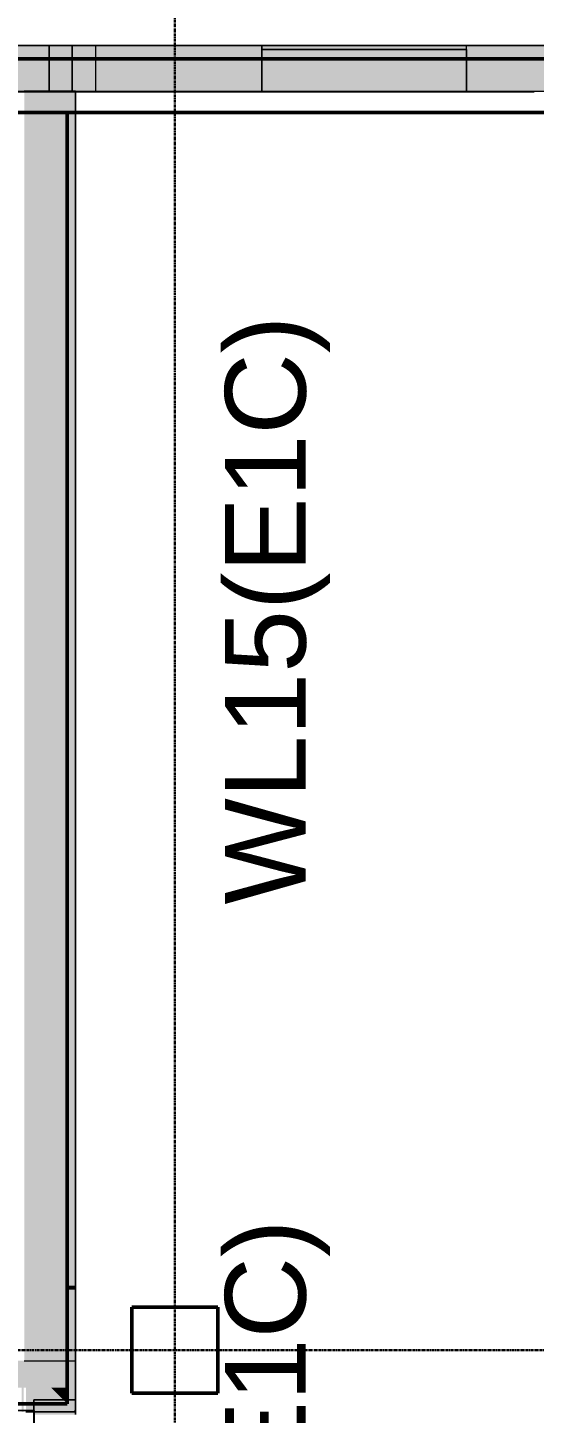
# Model space of a CAD drawing. Header units: inches. Extents: x -4126 to -1814, y 9773 to 12338.
# Drawn here: x -2527.7 to -2433.5, y 11835.4 to 12093 of the extents above; entities that cross this region are included whole.
import ezdxf

# ---------------------------------------------------------------- set-up
doc = ezdxf.new("R2010")
doc.units = ezdxf.units.IN
doc.header["$MEASUREMENT"] = 0
doc.linetypes.add('Grid Line 1_2_', pattern=[0.875, 0.5, -0.125, 0.125, -0.125])
for name, color, linetype, lineweight in [('A-WALL', 113, 'Continuous', 13), ('I-WALL', 2, 'Continuous', 13), ('S-COLS', 52, 'Continuous', 9), ('S-FNDN', 32, 'Continuous', 13), ('S-GRID', 1, 'Continuous', 9)]:
    doc.layers.add(name, color=color, linetype=linetype, lineweight=lineweight)
doc.layers.add('LOAD_HATCH', color=8, linetype='Continuous')
doc.layers.add('loads', color=1, linetype='Continuous')
doc.styles.add('Arial', font='Arial.ttf', dxfattribs={"height": 18})

# ---------------------------------------------------------------- blocks, each defined once
blk = doc.blocks.new('CTR - 1st Phase - Shell_rvt-1-FRAMING PLAN - 1ST FLOOR')
at = {"layer": 'A-WALL', "lineweight": 5, "transparency": 33554585}
h = blk.add_hatch(color=13, dxfattribs=at)
h.paths.add_polyline_path([(-2641.24, 12087.19), (-2640.32, 12087.19), (-2640.32, 12089.69), (-2641.24, 12089.69)], flags=0)
h.paths.add_polyline_path([(-2519.41, 12087.19), (-2519.41, 12089.69), (-2632.32, 12089.69), (-2632.32, 12087.19), (-2586.24, 12087.19)], flags=0)
h = blk.add_hatch(color=13, dxfattribs=at)
h.paths.add_polyline_path([(-2138.91, 12087.19), (-2105.45, 12087.19), (-2105.45, 12089.69), (-2138.91, 12089.69), (-2138.91, 12087.59)], flags=0)
h.paths.add_polyline_path([(-2484.14, 12087.19), (-2484.14, 12089.69), (-2519.41, 12089.69), (-2519.41, 12087.19)], flags=0)
h.paths.add_polyline_path([(-2176.94, 12087.19), (-2176.94, 12089.69), (-2273.31, 12089.69), (-2273.31, 12087.19), (-2181.03, 12087.19)], flags=0)
h.paths.add_polyline_path([(-2446.11, 12087.19), (-2407.34, 12087.19), (-2407.34, 12089.69), (-2446.11, 12089.69)], flags=0)
h.paths.add_polyline_path([(-2369.31, 12087.19), (-2348.79, 12087.19), (-2348.79, 12089.69), (-2369.31, 12089.69)], flags=0)
h.paths.add_polyline_path([(-2312.66, 12087.19), (-2311.34, 12087.19), (-2311.34, 12089.69), (-2312.66, 12089.69)], flags=0)
for points in [[(-2446.11, 12087.19), (-2446.11, 12089.69), (-2484.14, 12089.69), (-2484.14, 12087.19), (-2451.17, 12087.19)], [(-2632.32, 12081.06), (-2528.32, 12081.06), (-2528.32, 12081.19), (-2519.41, 12081.19), (-2519.41, 12087.19), (-2641.24, 12087.19), (-2641.24, 12081.69), (-2632.32, 12081.69)], [(-2481.34, 12081.19), (-2446.11, 12081.19), (-2446.11, 12087.19), (-2484.14, 12087.19), (-2484.14, 12081.19), (-2481.38, 12081.19)], [(-2519.41, 12081.06), (-2518.82, 12081.06), (-2518.82, 12081.19), (-2519.41, 12081.19)], [(-2481.42, 12081.06), (-2480.96, 12081.06), (-2480.96, 12081.19), (-2481.8, 12081.19), (-2481.8, 12081.06)]]:
    blk.add_hatch(color=13, dxfattribs=at).paths.add_polyline_path(points, flags=0)
h = blk.add_hatch(color=13, dxfattribs=at)
h.paths.add_polyline_path([(-2138.91, 12081.06), (-2105.45, 12081.06), (-2105.45, 12087.19), (-2138.91, 12087.19), (-2138.91, 12082.68)], flags=0)
h.paths.add_polyline_path([(-2185.32, 12081.06), (-2185.32, 12082.68), (-2176.94, 12082.68), (-2176.94, 12087.19), (-2273.31, 12087.19), (-2273.31, 12081.19), (-2194.09, 12081.19), (-2194.09, 12081.06)], flags=0)
h.paths.add_polyline_path([(-2433.5, 12081.19), (-2407.34, 12081.19), (-2407.34, 12087.19), (-2446.11, 12087.19), (-2446.11, 12081.19), (-2433.54, 12081.19)], flags=0)
h.paths.add_polyline_path([(-2519.41, 12081.19), (-2484.14, 12081.19), (-2484.14, 12087.19), (-2519.41, 12087.19), (-2519.41, 12084.16)], flags=0)
h.paths.add_polyline_path([(-2349.87, 12081.19), (-2348.79, 12081.19), (-2348.79, 12087.19), (-2369.31, 12087.19), (-2369.31, 12081.19), (-2351.26, 12081.19)], flags=0)
h.paths.add_polyline_path([(-2312.66, 12081.19), (-2311.34, 12081.19), (-2311.34, 12087.19), (-2312.66, 12087.19), (-2312.66, 12085.26)], flags=0)
h = blk.add_hatch(color=13, dxfattribs=at)
h.paths.add_polyline_path([(-2348.79, 12081.06), (-2348.79, 12081.19), (-2369.31, 12081.19), (-2369.31, 12081.06), (-2349.87, 12081.06)], flags=0)
h.paths.add_polyline_path([(-2484.14, 12081.06), (-2484.14, 12081.19), (-2518.82, 12081.19), (-2518.82, 12081.06)], flags=0)
h.paths.add_polyline_path([(-2194.5, 12081.06), (-2194.5, 12081.19), (-2194.93, 12081.19), (-2194.93, 12081.06)], flags=0)
h.paths.add_polyline_path([(-2446.11, 12081.06), (-2434.74, 12081.06), (-2434.74, 12081.19), (-2446.11, 12081.19)], flags=0)
h.paths.add_polyline_path([(-2195.33, 12081.06), (-2195.33, 12081.19), (-2240.73, 12081.19), (-2240.73, 12081.06)], flags=0)
h.paths.add_polyline_path([(-2434.34, 12081.06), (-2433.91, 12081.06), (-2433.91, 12081.19), (-2434.34, 12081.19)], flags=0)
h.paths.add_polyline_path([(-2241.12, 12081.06), (-2241.12, 12081.19), (-2241.55, 12081.19), (-2241.55, 12081.06)], flags=0)
h.paths.add_polyline_path([(-2433.08, 12081.06), (-2432.65, 12081.06), (-2432.65, 12081.19), (-2433.08, 12081.19)], flags=0)
h.paths.add_polyline_path([(-2242.39, 12081.06), (-2242.39, 12081.19), (-2242.82, 12081.19), (-2242.82, 12081.06)], flags=0)
h.paths.add_polyline_path([(-2432.26, 12081.06), (-2407.34, 12081.06), (-2407.34, 12081.19), (-2432.26, 12081.19)], flags=0)
h.paths.add_polyline_path([(-2243.21, 12081.06), (-2243.21, 12081.19), (-2273.31, 12081.19), (-2273.31, 12081.06)], flags=0)
h.paths.add_polyline_path([(-2312.66, 12081.06), (-2311.34, 12081.1), (-2311.34, 12081.19), (-2312.66, 12081.19)], flags=0)
h = blk.add_hatch(color=13, dxfattribs=at)
h.paths.add_polyline_path([(-2480.96, 12081.06), (-2480.53, 12081.06), (-2480.53, 12081.19), (-2480.96, 12081.19)], flags=0)
h.paths.add_polyline_path([(-2484.14, 12081.06), (-2482.62, 12081.06), (-2482.62, 12081.19), (-2484.14, 12081.19)], flags=0)
h.paths.add_polyline_path([(-2446.11, 12081.06), (-2446.11, 12081.19), (-2480.14, 12081.19), (-2480.14, 12081.06), (-2451.17, 12081.06)], flags=0)
h.paths.add_polyline_path([(-2481.8, 12081.06), (-2481.8, 12081.19), (-2482.23, 12081.19), (-2482.23, 12081.06)], flags=0)
h = blk.add_hatch(color=13, dxfattribs=at)
h.paths.add_polyline_path([(-2480.14, 12081.06), (-2480.14, 12081.19), (-2480.53, 12081.19), (-2480.53, 12081.06)], flags=0)
h.paths.add_polyline_path([(-2482.62, 12081.06), (-2482.23, 12081.06), (-2482.23, 12081.19), (-2482.62, 12081.19)], flags=0)
h = blk.add_hatch(color=13, dxfattribs=at)
h.paths.add_polyline_path([(-2243.21, 12081.06), (-2242.82, 12081.06), (-2242.82, 12081.19), (-2243.21, 12081.19)], flags=0)
h.paths.add_polyline_path([(-2240.73, 12081.06), (-2240.73, 12081.19), (-2241.12, 12081.19), (-2241.12, 12081.06)], flags=0)
h.paths.add_polyline_path([(-2434.74, 12081.06), (-2434.34, 12081.06), (-2434.34, 12081.19), (-2434.74, 12081.19)], flags=0)
h.paths.add_polyline_path([(-2194.93, 12081.06), (-2194.93, 12081.19), (-2195.33, 12081.19), (-2195.33, 12081.06)], flags=0)
h.paths.add_polyline_path([(-2432.65, 12081.06), (-2432.26, 12081.06), (-2432.26, 12081.19), (-2432.65, 12081.19)], flags=0)
h = blk.add_hatch(color=13, dxfattribs=at)
h.paths.add_polyline_path([(-2194.5, 12081.06), (-2194.09, 12081.06), (-2194.13, 12081.19), (-2194.5, 12081.19)], flags=0)
h.paths.add_polyline_path([(-2433.5, 12081.06), (-2433.08, 12081.06), (-2433.08, 12081.19), (-2433.91, 12081.19), (-2433.91, 12081.06), (-2433.54, 12081.06)], flags=0)
h.paths.add_polyline_path([(-2241.93, 12081.06), (-2241.55, 12081.06), (-2241.55, 12081.19), (-2242.39, 12081.19), (-2242.39, 12081.06), (-2241.97, 12081.06)], flags=0)
at = {"layer": 'A-WALL', "color": 253}
for p, q in [((-2519.41, 12089.69), (-2632.32, 12089.69)), ((-2348.79, 12089.69), (-2519.41, 12089.69)), ((-2519.41, 12089.69), (-2519.41, 12087.19)), ((-2482.62, 12081.06), (-2482.23, 12081.06)), ((-2482.23, 12081.06), (-2482.62, 12081.06)), ((-2481.8, 12081.06), (-2481.42, 12081.06)), ((-2481.42, 12081.06), (-2481.8, 12081.06)), ((-2481.34, 12081.06), (-2480.96, 12081.06)), ((-2480.96, 12081.06), (-2481.34, 12081.06)), ((-2480.53, 12081.06), (-2480.14, 12081.06)), ((-2480.14, 12081.06), (-2480.53, 12081.06)), ((-2434.34, 12081.06), (-2434.74, 12081.06)), ((-2433.54, 12081.06), (-2433.91, 12081.06))]:
    blk.add_line(p, q, dxfattribs=at)
at = {"layer": 'A-WALL', "color": 33}
for p, q in [((-2632.32, 12089.69), (-2523.72, 12089.69)), ((-2523.72, 12088.94), (-2523.72, 12089.69)), ((-2523.72, 12089.69), (-2523.72, 12087.19)), ((-2523.72, 12089.69), (-2519.41, 12089.69)), ((-2523.72, 12087.19), (-2523.72, 12088.94)), ((-2519.41, 12087.19), (-2519.41, 12089.69)), ((-2519.41, 12089.69), (-2515.1, 12089.69)), ((-2515.1, 12089.69), (-2484.14, 12089.69)), ((-2515.1, 12089.69), (-2515.1, 12087.19)), ((-2515.1, 12089.69), (-2515.1, 12087.19)), ((-2484.14, 12089.69), (-2446.11, 12089.69)), ((-2446.11, 12089.69), (-2484.14, 12089.69)), ((-2484.14, 12089.69), (-2484.14, 12087.19)), ((-2484.14, 12088.94), (-2484.14, 12089.69)), ((-2446.11, 12088.94), (-2484.14, 12088.94)), ((-2484.14, 12088.94), (-2446.11, 12088.94)), ((-2484.14, 12087.19), (-2484.14, 12088.94)), ((-2446.11, 12089.69), (-2407.34, 12089.69)), ((-2446.11, 12088.94), (-2446.11, 12089.69)), ((-2446.11, 12087.19), (-2446.11, 12089.69)), ((-2446.11, 12088.94), (-2446.11, 12087.19)), ((-2523.72, 12081.19), (-2523.72, 12087.19)), ((-2523.72, 12087.19), (-2523.72, 12081.19)), ((-2519.41, 12081.19), (-2519.41, 12087.19)), ((-2515.1, 12087.19), (-2515.1, 12081.19)), ((-2515.1, 12087.19), (-2515.1, 12081.19)), ((-2484.14, 12087.19), (-2484.14, 12081.19)), ((-2484.14, 12081.19), (-2484.14, 12087.19)), ((-2446.11, 12087.19), (-2446.11, 12081.19)), ((-2446.11, 12081.19), (-2446.11, 12087.19)), ((-2519.41, 12081.06), (-2519.41, 12081.19)), ((-2515.1, 12081.19), (-2515.1, 12081.06)), ((-2515.1, 12081.19), (-2515.1, 12081.06)), ((-2484.14, 12081.19), (-2484.14, 12081.06)), ((-2484.14, 12081.06), (-2484.14, 12081.19)), ((-2446.11, 12081.19), (-2446.11, 12081.06)), ((-2446.11, 12081.06), (-2446.11, 12081.19)), ((-2519.41, 12081.06), (-2520.32, 12081.06)), ((-2518.83, 12081.06), (-2519.41, 12081.06)), ((-2515.1, 12081.06), (-2518.83, 12081.06)), ((-2484.14, 12081.06), (-2515.1, 12081.06)), ((-2484.14, 12081.06), (-2482.62, 12081.06)), ((-2482.62, 12081.06), (-2484.14, 12081.06)), ((-2482.23, 12081.06), (-2482.62, 12081.06)), ((-2482.23, 12081.06), (-2481.8, 12081.06)), ((-2481.8, 12081.06), (-2482.23, 12081.06)), ((-2481.42, 12081.06), (-2481.8, 12081.06)), ((-2480.96, 12081.06), (-2481.34, 12081.06)), ((-2480.96, 12081.06), (-2480.53, 12081.06)), ((-2480.53, 12081.06), (-2480.96, 12081.06)), ((-2480.14, 12081.06), (-2480.53, 12081.06)), ((-2480.14, 12081.06), (-2446.11, 12081.06)), ((-2446.11, 12081.06), (-2480.14, 12081.06)), ((-2434.74, 12081.06), (-2446.11, 12081.06)), ((-2433.91, 12081.06), (-2434.34, 12081.06))]:
    blk.add_line(p, q, dxfattribs=at)
at = {"layer": 'A-WALL', "color": 23}
for p, q in [((-2484.14, 12089.69), (-2446.11, 12089.69)), ((-2523.72, 12081.06), (-2523.72, 12081.19)), ((-2523.72, 12081.19), (-2523.72, 12081.06)), ((-2523.72, 12081.06), (-2528.32, 12081.06)), ((-2520.32, 12081.06), (-2523.72, 12081.06)), ((-2482.62, 12081.06), (-2484.14, 12081.06)), ((-2481.8, 12081.06), (-2482.23, 12081.06)), ((-2480.53, 12081.06), (-2480.96, 12081.06)), ((-2446.11, 12081.06), (-2480.14, 12081.06))]:
    blk.add_line(p, q, dxfattribs=at)
at = {"layer": 'A-WALL', "color": 9}
for p, q in [((-2519.41, 12087.19), (-2519.41, 12081.19)), ((-2519.41, 12081.19), (-2519.41, 12081.06)), ((-2640.32, 12081.06), (-2520.32, 12081.06)), ((-2520.32, 12081.06), (-2519.41, 12081.06)), ((-2519.41, 12081.06), (-2482.62, 12081.06)), ((-2482.62, 12081.06), (-2482.23, 12081.06)), ((-2482.23, 12081.06), (-2481.42, 12081.06)), ((-2481.34, 12081.06), (-2480.53, 12081.06)), ((-2480.53, 12081.06), (-2480.14, 12081.06)), ((-2480.14, 12081.06), (-2434.74, 12081.06)), ((-2434.74, 12081.06), (-2434.34, 12081.06)), ((-2434.34, 12081.06), (-2433.54, 12081.06))]:
    blk.add_line(p, q, dxfattribs=at)
blk = doc.blocks.new('CTR - 1st Phase - Common Walls_rvt-1-FRAMING PLAN - 1ST FLOOR')
at = {"layer": 'I-WALL', "lineweight": 5, "transparency": 33554585}
for points in [[(-2520.32, 11837.19), (-2521.07, 11837.94), (-2526.57, 11837.94), (-2526.57, 11837.19)], [(-2519.11, 11835.98), (-2518.82, 11835.98), (-2518.82, 11837.94), (-2520.32, 11837.94), (-2520.32, 11837.19), (-2526.57, 11837.19), (-2526.57, 11835.98), (-2520.32, 11835.98)], [(-2520.32, 11837.19), (-2520.32, 11837.94), (-2521.07, 11837.94)], [(-2518.82, 11835.69), (-2519.11, 11835.98), (-2526.57, 11835.98), (-2526.57, 11835.69)], [(-2518.82, 11835.19), (-2518.82, 11835.69), (-2526.57, 11835.69), (-2526.57, 11835.19)], [(-2518.82, 11835.69), (-2518.82, 11835.98), (-2519.11, 11835.98)]]:
    blk.add_hatch(color=8, dxfattribs=at).paths.add_polyline_path(points, flags=0)
at = {"layer": 'I-WALL', "color": 9}
for p, q in [((-2526.57, 11837.94), (-2526.57, 11837.19)), ((-2526.57, 11837.94), (-2520.32, 11837.94)), ((-2526.57, 11837.19), (-2526.57, 11835.19)), ((-2520.32, 11837.94), (-2518.82, 11837.94)), ((-2518.82, 11835.19), (-2518.82, 11837.94))]:
    blk.add_line(p, q, dxfattribs=at)
at = {"layer": 'I-WALL', "color": 253}
for p, q in [((-2526.57, 11837.19), (-2526.57, 11837.94)), ((-2521.07, 11837.94), (-2526.57, 11837.94)), ((-2526.57, 11835.98), (-2526.57, 11837.19)), ((-2520.32, 11837.94), (-2521.07, 11837.94)), ((-2518.82, 11837.94), (-2520.32, 11837.94)), ((-2518.82, 11837.94), (-2518.82, 11835.98)), ((-2526.57, 11835.69), (-2526.57, 11835.98)), ((-2526.57, 11835.19), (-2526.57, 11835.69)), ((-2518.82, 11835.98), (-2518.82, 11835.69)), ((-2518.82, 11835.69), (-2518.82, 11835.19))]:
    blk.add_line(p, q, dxfattribs=at)
blk = doc.blocks.new('CTR - 1st Phase -Stairs _ Elevators_rvt-1-FRAMING PLAN - 1ST FLOOR')
at = {"layer": 'I-WALL', "lineweight": 5, "transparency": 33554585}
for points in [[(-2520.32, 12081.06), (-2520.32, 12081.19), (-2528.32, 12081.19), (-2528.32, 12081.06)], [(-2519.41, 12081.06), (-2519.41, 12081.19), (-2520.32, 12081.19), (-2520.32, 12081.06)], [(-2520.32, 11859.19), (-2520.32, 12081.06), (-2528.32, 12081.06), (-2528.32, 11859.19), (-2520.75, 11859.19)], [(-2519.41, 12077.19), (-2518.82, 12077.19), (-2518.83, 12081.06), (-2520.32, 12081.06), (-2520.32, 12077.19)], [(-2520.32, 11859.19), (-2518.82, 11859.19), (-2518.82, 12077.19), (-2520.32, 12077.19), (-2520.32, 11907.56)], [(-2520.32, 11858.4), (-2520.32, 11859.19), (-2528.32, 11859.19), (-2528.32, 11858.4), (-2520.64, 11858.4)], [(-2528.32, 11845.19), (-2520.32, 11845.19), (-2520.32, 11858.4), (-2528.32, 11858.4)], [(-2518.82, 11858.4), (-2518.82, 11859.19), (-2520.32, 11859.19), (-2520.32, 11858.4)], [(-2518.82, 11854.19), (-2518.82, 11858.4), (-2520.32, 11858.4), (-2520.32, 11854.19), (-2520.06, 11854.19)], [(-2518.82, 11845.19), (-2518.82, 11854.19), (-2520.32, 11854.19), (-2520.32, 11845.19)], [(-2518.82, 11840.19), (-2518.82, 11845.19), (-2520.32, 11845.19), (-2520.32, 11840.19)], [(-2520.32, 11837.94), (-2520.32, 11840.19), (-2523.32, 11840.19), (-2521.07, 11837.94)]]:
    blk.add_hatch(color=8, dxfattribs=at).paths.add_polyline_path(points, flags=0)
h = blk.add_hatch(color=8, dxfattribs=at)
h.paths.add_polyline_path([(-2625.02, 11840.19), (-2624.32, 11840.19), (-2624.32, 11845.19), (-2632.32, 11845.19), (-2636.32, 11841.19), (-2636.32, 11840.19), (-2625.07, 11840.19)], flags=0)
h.paths.add_polyline_path([(-2577.14, 11840.19), (-2523.32, 11840.19), (-2528.32, 11845.19), (-2584.32, 11845.19), (-2584.32, 11840.19), (-2577.18, 11840.19)], flags=0)
h = blk.add_hatch(color=8, dxfattribs=at)
h.paths.add_polyline_path([(-2523.32, 11840.19), (-2520.32, 11840.19), (-2520.32, 11845.19), (-2528.32, 11845.19), (-2528.02, 11844.89)], flags=0)
h.paths.add_polyline_path([(-2636.32, 11841.19), (-2632.32, 11845.19), (-2636.32, 11845.19)], flags=0)
h = blk.add_hatch(color=8, dxfattribs=at)
h.paths.add_polyline_path([(-2632.45, 11835.98), (-2626.26, 11835.98), (-2626.26, 11837.19), (-2632.45, 11837.19), (-2632.45, 11836.36)], flags=0)
h.paths.add_polyline_path([(-2528.41, 11835.98), (-2528.41, 11837.19), (-2528.84, 11837.19), (-2528.84, 11835.98)], flags=0)
h.paths.add_polyline_path([(-2526.57, 11835.98), (-2526.57, 11837.19), (-2528.02, 11837.19), (-2528.02, 11835.98)], flags=0)
h.paths.add_polyline_path([(-2625.44, 11835.98), (-2625.44, 11837.19), (-2625.87, 11837.19), (-2625.87, 11835.98)], flags=0)
h.paths.add_polyline_path([(-2640.32, 11835.98), (-2640.2, 11835.98), (-2640.2, 11837.19), (-2640.32, 11837.19)], flags=0)
h.paths.add_polyline_path([(-2624.61, 11835.98), (-2624.32, 11835.98), (-2624.32, 11837.19), (-2624.61, 11837.19), (-2624.61, 11837.02)], flags=0)
h.paths.add_polyline_path([(-2584.32, 11835.98), (-2578.38, 11835.98), (-2578.38, 11837.19), (-2584.32, 11837.19)], flags=0)
h.paths.add_polyline_path([(-2529.68, 11835.98), (-2529.68, 11837.19), (-2530.11, 11837.19), (-2530.11, 11835.98)], flags=0)
h.paths.add_polyline_path([(-2530.5, 11835.98), (-2530.5, 11837.19), (-2575.9, 11837.19), (-2575.9, 11835.98)], flags=0)
h.paths.add_polyline_path([(-2577.99, 11835.98), (-2577.56, 11835.98), (-2577.56, 11837.19), (-2577.99, 11837.19)], flags=0)
h.paths.add_polyline_path([(-2576.3, 11835.98), (-2576.3, 11837.19), (-2576.73, 11837.19), (-2576.73, 11835.98)], flags=0)
h.paths.add_polyline_path([(-2518.82, 11837.94), (-2518.82, 11840.19), (-2520.32, 11840.19), (-2520.32, 11837.94)], flags=0)
h = blk.add_hatch(color=8, dxfattribs=at)
h.paths.add_polyline_path([(-2624.32, 11837.19), (-2624.32, 11840.19), (-2624.61, 11840.19), (-2624.61, 11837.19)], flags=0)
h.paths.add_polyline_path([(-2528.41, 11837.19), (-2528.41, 11840.19), (-2528.84, 11840.19), (-2528.84, 11837.19)], flags=0)
h.paths.add_polyline_path([(-2632.32, 11837.19), (-2626.26, 11837.19), (-2626.26, 11840.19), (-2636.32, 11840.19), (-2636.32, 11837.94), (-2632.45, 11837.94), (-2632.45, 11837.19)], flags=0)
h.paths.add_polyline_path([(-2526.57, 11837.19), (-2526.57, 11837.94), (-2521.07, 11837.94), (-2523.32, 11840.19), (-2528.02, 11840.19), (-2528.02, 11837.19)], flags=0)
h.paths.add_polyline_path([(-2575.9, 11837.19), (-2530.5, 11837.19), (-2530.5, 11840.19), (-2575.9, 11840.19)], flags=0)
h.paths.add_polyline_path([(-2625.87, 11837.19), (-2625.44, 11837.19), (-2625.44, 11840.19), (-2625.87, 11840.19)], flags=0)
h.paths.add_polyline_path([(-2576.3, 11837.19), (-2576.3, 11840.19), (-2576.73, 11840.19), (-2576.73, 11837.19)], flags=0)
h.paths.add_polyline_path([(-2584.32, 11837.19), (-2578.38, 11837.19), (-2578.38, 11840.19), (-2584.32, 11840.19)], flags=0)
h.paths.add_polyline_path([(-2577.99, 11837.19), (-2577.56, 11837.19), (-2577.56, 11840.19), (-2577.99, 11840.19)], flags=0)
h.paths.add_polyline_path([(-2529.68, 11837.19), (-2529.68, 11840.19), (-2530.11, 11840.19), (-2530.11, 11837.19)], flags=0)
h = blk.add_hatch(color=8, dxfattribs=at)
h.paths.add_polyline_path([(-2577.56, 11835.69), (-2577.56, 11835.98), (-2577.99, 11835.98), (-2577.99, 11835.69)], flags=0)
h.paths.add_polyline_path([(-2528.41, 11835.69), (-2528.41, 11835.98), (-2528.84, 11835.98), (-2528.84, 11835.69)], flags=0)
h.paths.add_polyline_path([(-2578.38, 11835.69), (-2578.38, 11835.98), (-2584.32, 11835.98), (-2584.32, 11835.69)], flags=0)
h.paths.add_polyline_path([(-2526.57, 11835.69), (-2526.57, 11835.98), (-2528.02, 11835.98), (-2528.02, 11835.69)], flags=0)
h.paths.add_polyline_path([(-2624.32, 11835.69), (-2624.32, 11835.98), (-2624.61, 11835.98), (-2624.61, 11835.69)], flags=0)
h.paths.add_polyline_path([(-2576.73, 11835.69), (-2576.3, 11835.69), (-2576.3, 11835.98), (-2576.73, 11835.98)], flags=0)
h.paths.add_polyline_path([(-2529.68, 11835.69), (-2529.68, 11835.98), (-2530.11, 11835.98), (-2530.11, 11835.69)], flags=0)
h.paths.add_polyline_path([(-2575.9, 11835.69), (-2530.5, 11835.69), (-2530.5, 11835.98), (-2575.9, 11835.98)], flags=0)
h.paths.add_polyline_path([(-2626.26, 11835.69), (-2626.26, 11835.98), (-2632.45, 11835.98), (-2632.45, 11835.69)], flags=0)
h.paths.add_polyline_path([(-2640.2, 11835.69), (-2640.2, 11835.98), (-2640.32, 11835.98), (-2640.32, 11835.69)], flags=0)
h.paths.add_polyline_path([(-2625.44, 11835.69), (-2625.44, 11835.98), (-2625.87, 11835.98), (-2625.87, 11835.69)], flags=0)
at = {"layer": 'I-WALL', "color": 33}
for p, q in [((-2528.32, 12081.19), (-2520.32, 12081.19)), ((-2520.32, 12081.19), (-2519.41, 12081.19)), ((-2518.82, 12081.19), (-2520.32, 12081.19)), ((-2518.82, 12081.19), (-2518.82, 12081.06))]:
    blk.add_line(p, q, dxfattribs=at)
at = {"layer": 'I-WALL', "color": 23}
blk.add_line((-2520.32, 12081.19), (-2528.32, 12081.19), dxfattribs=at)
at = {"layer": 'I-WALL', "color": 9}
for p, q in [((-2519.41, 12081.19), (-2518.82, 12081.19)), ((-2518.82, 12077.19), (-2518.82, 12081.19)), ((-2518.82, 11859.19), (-2518.82, 12077.19)), ((-2518.82, 11854.19), (-2518.82, 11859.19)), ((-2518.82, 11845.19), (-2518.82, 11854.19)), ((-2518.82, 11845.19), (-2518.82, 11840.19)), ((-2518.82, 11840.19), (-2518.82, 11835.69)), ((-2528.02, 11835.69), (-2518.82, 11835.69))]:
    blk.add_line(p, q, dxfattribs=at)
at = {"layer": 'I-WALL', "color": 253}
for p, q in [((-2518.82, 12081.06), (-2518.82, 12077.19)), ((-2518.82, 12077.19), (-2518.82, 11859.19)), ((-2518.82, 11859.19), (-2518.82, 11858.4)), ((-2518.82, 11858.4), (-2518.82, 11854.19)), ((-2518.82, 11854.19), (-2518.82, 11845.19)), ((-2528.32, 11845.19), (-2520.32, 11845.19)), ((-2528.32, 11845.19), (-2520.32, 11845.19)), ((-2520.32, 11845.19), (-2518.82, 11845.19)), ((-2520.32, 11845.19), (-2518.82, 11845.19)), ((-2518.82, 11840.19), (-2518.82, 11845.19)), ((-2518.82, 11837.94), (-2518.82, 11840.19)), ((-2518.82, 11835.98), (-2518.82, 11837.94)), ((-2526.57, 11835.69), (-2528.02, 11835.69)), ((-2518.82, 11835.69), (-2526.57, 11835.69)), ((-2518.82, 11835.69), (-2518.82, 11835.98))]:
    blk.add_line(p, q, dxfattribs=at)
blk = doc.blocks.new('034100 - Precast Structural Concrete - Column - Corbels - 16_x16_-V1-FRAMING PLAN - 1ST FLOOR')
at = {"layer": 'S-COLS'}
for p, q in [((-8.91, 8.98), (-8.98, 8.98)), ((-8.98, 8.98), (-8.98, -7.02)), ((6.94, 8.98), (-8.91, 8.98)), ((7.02, 8.98), (6.94, 8.98)), ((7.02, -7.02), (7.02, 8.98)), ((-8.98, -7.02), (-8.91, -7.02)), ((-8.91, -7.02), (6.94, -7.02)), ((6.94, -7.02), (7.02, -7.02))]:
    blk.add_line(p, q, dxfattribs=at)
at = {"layer": 'S-COLS', "lineweight": 50}
for p, q in [((-8.98, -7.02), (-8.98, 8.98)), ((-8.98, 8.98), (-8.91, 8.98)), ((-8.91, 8.98), (6.94, 8.98)), ((6.94, 8.98), (7.02, 8.98)), ((7.02, 8.98), (7.02, -7.02)), ((-8.91, -7.02), (-8.98, -7.02)), ((6.94, -7.02), (-8.91, -7.02)), ((7.02, -7.02), (6.94, -7.02))]:
    blk.add_line(p, q, dxfattribs=at)

msp = doc.modelspace()

# ---------------------------------------------------------------- hatches: boundary and pattern name
at = {"layer": 'LOAD_HATCH'}
h = msp.add_hatch(dxfattribs=at)
h.set_pattern_fill('ANSI34', color=256, scale=50, angle=45, style=0)
h.paths.add_polyline_path([(-2706.074, 11717.614), (-2704.324, 12077.189), (-2636.324, 12077.189), (-2636.324, 11907.189), (-2636.324, 11837.189), (-2526.574, 11835.977), (-2525.949, 11722.014)])

# ---------------------------------------------------------------- linework, layer by layer
at = {"layer": 'A-WALL', "lineweight": 50}
for p, q in [((-2520.324, 12077.189), (-2520.324, 11837.189)), ((-2520.324, 11837.189), (-2640.324, 11837.189))]:
    msp.add_line(p, q, dxfattribs=at)
at = {"layer": 'LOAD_HATCH'}
msp.add_lwpolyline([(-2704.324, 12077.189), (-2636.324, 12077.189), (-2636.324, 11907.189), (-2636.324, 11837.189), (-2526.574, 11835.977), (-2525.949, 11722.014), (-2706.074, 11717.614)], close=True, dxfattribs=at)
at = {"layer": 'S-FNDN', "lineweight": 50}
for p, q in [((-3829.324, 12087.189), (-1943.324, 12087.189)), ((-1953.324, 12077.189), (-3819.324, 12077.189))]:
    msp.add_line(p, q, dxfattribs=at)
at = {"layer": 'S-FNDN'}
msp.add_line((-3823.324, 12081.189), (-2186.324, 12081.189), dxfattribs=at)
at = {"layer": 'S-GRID', "linetype": 'Grid Line 1_2_', "lineweight": 30}
for p, q in [((-2500.324, 9772.61), (-2500.324, 12288.555)), ((-1814.206, 11847.189), (-4076.95, 11847.189))]:
    msp.add_line(p, q, dxfattribs=at)

# ---------------------------------------------------------------- block references
at = {"lineweight": 5}
for name in ['CTR - 1st Phase - Shell_rvt-1-FRAMING PLAN - 1ST FLOOR', 'CTR - 1st Phase -Stairs _ Elevators_rvt-1-FRAMING PLAN - 1ST FLOOR', 'CTR - 1st Phase - Common Walls_rvt-1-FRAMING PLAN - 1ST FLOOR']:
    msp.add_blockref(name, (0, 0), dxfattribs=at)
at = {"layer": 'S-COLS'}
msp.add_blockref('034100 - Precast Structural Concrete - Column - Corbels - 16_x16_-V1-FRAMING PLAN - 1ST FLOOR', (-2499.339, 11846.205), dxfattribs=at)

# ---------------------------------------------------------------- texts
at = {"layer": 'loads', "char_height": 15, "width": 29.92125, "attachment_point": 1, "rotation": 90, "style": 'Arial'}
for insert in [(-2491, 11930), (-2491, 11762)]:
    msp.add_mtext('WL15(E1C)', dxfattribs=dict(at, insert=insert))

doc.saveas('drawing.dxf')
